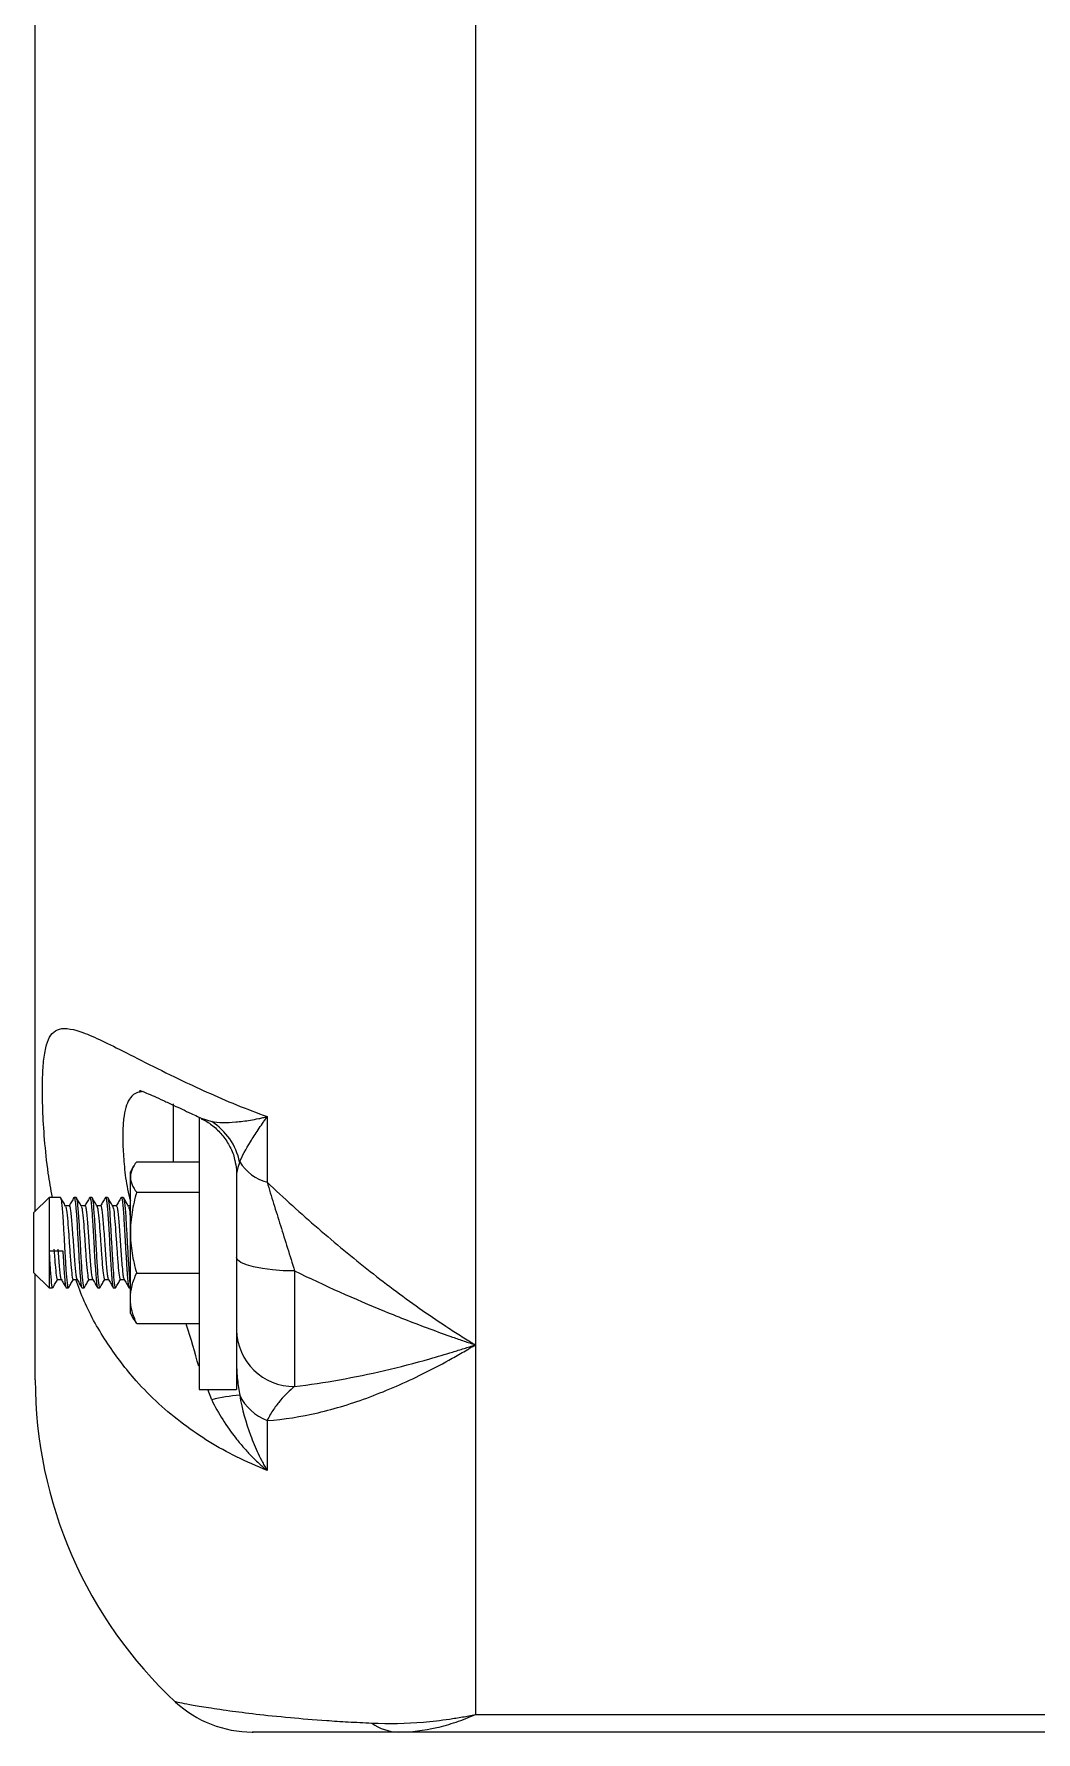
# Model space of a CAD drawing. Header units: inches. Extents: x -10.2 to 13.8, y -6.3 to 9.3.
# Drawn here: x -10.12 to -6.13, y -6.1 to 0.65 of the extents above; entities that cross this region are included whole.
import ezdxf

# ---------------------------------------------------------------- set-up
doc = ezdxf.new("R2010")
doc.units = ezdxf.units.IN
doc.header["$MEASUREMENT"] = 0

msp = doc.modelspace()

# ---------------------------------------------------------------- linework, layer by layer
at = {"color": 7, "linetype": 'Continuous', "lineweight": 25}
for p, q in [((-8.36, 6.4497), (-8.36, -6.0301)), ((-10.11, -4.0293), (-10.11, 4.0271)), ((-9.4654, -3.6522), (-9.4504, -3.6591)), ((-9.4588, -3.658), (-9.4588, -4.7383)), ((-9.188, -3.6534), (-9.188, -3.9144)), ((-9.7067, -3.8327), (-9.4588, -3.8327)), ((-9.7189, -3.8506), (-9.7318, -3.873)), ((-9.7318, -4.4355), (-9.7318, -3.873)), ((-9.3097, -3.8648), (-9.3097, -4.7383)), ((-10.055, -3.9743), (-10.115, -4.0343)), ((-10.0099, -3.9743), (-10.055, -3.9743)), ((-10.055, -3.9743), (-10.055, -4.3343)), ((-10.0099, -3.9758), (-10.0095, -3.9744)), ((-9.9474, -3.9743), (-9.9552, -3.9743)), ((-9.9474, -3.9758), (-9.947, -3.9744)), ((-9.8849, -3.9743), (-9.8927, -3.9743)), ((-9.8849, -3.9758), (-9.8845, -3.9744)), ((-9.8224, -3.9743), (-9.8302, -3.9743)), ((-9.8224, -3.9758), (-9.822, -3.9744)), ((-9.7599, -3.9743), (-9.7677, -3.9743)), ((-9.7599, -3.9758), (-9.7595, -3.9744)), ((-9.7067, -3.9538), (-9.4588, -3.9538)), ((-10.115, -4.2743), (-10.115, -4.0343)), ((-9.9747, -4.0081), (-9.9898, -4.0081)), ((-9.9122, -4.0081), (-9.9273, -4.0081)), ((-9.8497, -4.0081), (-9.8648, -4.0081)), ((-9.7872, -4.0081), (-9.8023, -4.0081)), ((-9.7318, -4.0081), (-9.7398, -4.0081)), ((-10.055, -4.1864), (-10.0003, -4.1864)), ((-10.115, -4.2743), (-10.055, -4.3343)), ((-10.11, -4.6997), (-10.11, -4.2793)), ((-10.0216, -4.3004), (-10.0066, -4.3004)), ((-9.9591, -4.3004), (-9.9441, -4.3004)), ((-9.8966, -4.3004), (-9.8816, -4.3004)), ((-9.8341, -4.3004), (-9.8191, -4.3004)), ((-9.7716, -4.3004), (-9.7566, -4.3004)), ((-9.7067, -4.2753), (-9.4588, -4.2753)), ((-9.0788, -4.2669), (-9.0788, -4.7259)), ((-10.055, -4.3343), (-10.0411, -4.3343)), ((-9.9865, -4.3343), (-9.9786, -4.3343)), ((-9.9239, -4.3343), (-9.9161, -4.3343)), ((-9.8614, -4.3343), (-9.8536, -4.3343)), ((-9.7989, -4.3343), (-9.7911, -4.3343)), ((-9.7365, -4.3343), (-9.7318, -4.3343)), ((-9.7318, -4.4355), (-9.7189, -4.4579)), ((-9.7067, -4.4758), (-9.718, -4.4574)), ((-9.7067, -4.4758), (-9.4588, -4.4758)), ((-9.4588, -4.7383), (-9.3097, -4.7383)), ((-9.188, -4.8614), (-9.188, -5.0604)), ((-8.36, -6.0301), (-6.0475, -6.0301)), ((-6.0475, -6.1), (-8.6661, -6.1))]:
    msp.add_line(p, q, dxfattribs=at)
at = {"color": 8, "linetype": 'Continuous', "lineweight": 25}
for p, q in [((-9.5597, -3.8327), (-9.5597, -3.603)), ((-9.4504, -3.6592), (-9.4084, -3.6729)), ((-9.4084, -4.7791), (-9.4241, -4.7383))]:
    msp.add_line(p, q, dxfattribs=at)
at = {"color": 7, "linetype": 'Continuous', "lineweight": 25, "flags": 128}
msp.add_lwpolyline([(-9.0788, -4.2669), (-9.1238, -4.2658), (-9.1671, -4.2627), (-9.2071, -4.2576), (-9.2421, -4.2508), (-9.2708, -4.2425), (-9.2921, -4.2331), (-9.3053, -4.2228), (-9.3097, -4.2121)], dxfattribs=at)
at = {"color": 7, "linetype": 'Continuous', "lineweight": 25}
for centre, radius, start, end in [((-9.5462, -3.8869), 0.2545, 12.07322, 57.23438), ((-9.137, -3.7311), 0.1902, 212.62123, 254.45528), ((-9.082, -4.4982), 0.2277, 180.84065, 270.81668), ((-8.36, -4.6997), 1.75, 180, 227.05993), ((-9.243, -5.4479), 0.6889, 94.51888, 103.8942), ((-9.1165, -4.6738), 0.2007, 205.77967, 249.13558), ((-9.2472, -5.6503), 0.4497, 227.29384, 270), ((-8.6632, -5.9161), 0.184, 233.74791, 269.08754)]:
    msp.add_arc(centre, radius, start, end, dxfattribs=at)
at = {"color": 8, "linetype": 'Continuous', "lineweight": 25}
for points, knots in [([(-10.0417, -3.9743), (-10.0475, -3.9419), (-10.0616, -3.8631), (-10.0735, -3.7441), (-10.0809, -3.6217), (-10.082, -3.5195), (-10.0782, -3.4379), (-10.0694, -3.3775), (-10.0541, -3.3348), (-10.0304, -3.3087), (-9.9954, -3.3), (-9.9449, -3.3089), (-9.8769, -3.3354), (-9.7867, -3.3791), (-9.6745, -3.4367), (-9.5519, -3.4982), (-9.4288, -3.5557), (-9.3119, -3.6066), (-9.229, -3.6379), (-9.188, -3.6534)], [0, 0, 0, 0, 0.040374, 0.098433, 0.154996, 0.213585, 0.2646, 0.317069, 0.36889, 0.421907, 0.480231, 0.539869, 0.606224, 0.674072, 0.749826, 0.827156, 0.884904, 0.943146, 1, 1, 1, 1]), ([(-9.6812, -3.554), (-9.6889, -3.5549), (-9.7103, -3.5574), (-9.7315, -3.5752), (-9.7485, -3.6063), (-9.7579, -3.649), (-9.7623, -3.7044), (-9.7621, -3.7725), (-9.7563, -3.8524), (-9.7474, -3.9259), (-9.7357, -3.9726), (-9.7318, -3.9879)], [0, 0, 0, 0, 0.072286, 0.198586, 0.31217, 0.428658, 0.550035, 0.674533, 0.803125, 0.935598, 1, 1, 1, 1]), ([(-9.188, -5.0604), (-9.229, -5.0429), (-9.3465, -4.9926), (-9.4907, -4.9032), (-9.6201, -4.7964), (-9.7232, -4.6921), (-9.8249, -4.5576), (-9.9047, -4.4204), (-9.9382, -4.3294), (-9.9488, -4.3004)], [0, 0, 0, 0, 0.121567, 0.34886, 0.466239, 0.583592, 0.749707, 0.920249, 1, 1, 1, 1]), ([(-9.4598, -4.6454), (-9.4754, -4.5907), (-9.4915, -4.5337), (-9.5095, -4.478), (-9.5102, -4.4758)], [0, 0, 0, 0, 0.959404, 1, 1, 1, 1]), ([(-9.5511, -5.9797), (-9.5519, -5.9795), (-9.5548, -5.9789), (-9.5372, -5.9824), (-9.4992, -5.9896), (-9.4355, -6.0007), (-9.3477, -6.014), (-9.2362, -6.0283), (-9.1082, -6.0418), (-8.979, -6.0524), (-8.867, -6.0597), (-8.8036, -6.0628), (-8.7719, -6.0644)], [0, 0, 0, 0, 0.050747, 0.180624, 0.310482, 0.443987, 0.577405, 0.68896, 0.802296, 0.899433, 0.949729, 1, 1, 1, 1])]:
    msp.add_open_spline(points, degree=3, knots=knots, dxfattribs=at)
at = {"color": 7, "linetype": 'Continuous', "lineweight": 25}
for points, knots in [([(-9.695, -3.5491), (-9.6953, -3.549), (-9.6964, -3.5487), (-9.687, -3.5516), (-9.6677, -3.5591), (-9.6392, -3.5714), (-9.6006, -3.5892), (-9.5524, -3.6116), (-9.5073, -3.6329), (-9.4738, -3.6483), (-9.4654, -3.6522)], [0, 0, 0, 0, 0.0441562, 0.1602757, 0.2886205, 0.4325841, 0.5714252, 0.7133116, 0.9276734, 1, 1, 1, 1]), ([(-9.4503, -3.662), (-9.4461, -3.6638), (-9.4277, -3.6715), (-9.3973, -3.6939), (-9.3618, -3.7294), (-9.3348, -3.7735), (-9.3193, -3.8084), (-9.3167, -3.8284), (-9.3164, -3.8309)], [0, 0, 0, 0, 0.062261, 0.275756, 0.500242, 0.731372, 0.965611, 1, 1, 1, 1]), ([(-9.4084, -3.6729), (-9.3818, -3.6771), (-9.3498, -3.6777), (-9.3037, -3.6737), (-9.2941, -3.6727), (-9.2744, -3.6702), (-9.2642, -3.6687), (-9.2433, -3.6651), (-9.2326, -3.6631), (-9.2161, -3.6598), (-9.2106, -3.6586), (-9.1994, -3.6561), (-9.1937, -3.6548), (-9.188, -3.6534)], [0, 0, 0, 0, 0.5, 0.5, 0.625, 0.625, 0.75, 0.75, 0.875, 0.875, 0.9375, 0.9375, 1, 1, 1, 1]), ([(-9.2973, -3.8337), (-9.2874, -3.8096), (-9.2727, -3.7828), (-9.245, -3.7379), (-9.2348, -3.7222), (-9.2182, -3.6973), (-9.2125, -3.6888), (-9.2035, -3.6758), (-9.2005, -3.6714), (-9.1943, -3.6624), (-9.1912, -3.6579), (-9.188, -3.6534)], [0, 0, 0, 0, 0.5, 0.5, 0.75, 0.75, 0.875, 0.875, 0.9375, 0.9375, 1, 1, 1, 1]), ([(-9.7067, -3.8327), (-9.7144, -3.8426), (-9.7207, -3.8526), (-9.7294, -3.8728), (-9.7318, -3.883), (-9.7318, -3.8933)], [0, 0, 0, 0, 0.5, 0.5, 1, 1, 1, 1]), ([(-9.2973, -3.8337), (-9.3006, -3.8437), (-9.3036, -3.8531), (-9.3082, -3.8703), (-9.3097, -3.8782), (-9.3097, -3.885)], [0, 0, 0, 0, 0.5, 0.5, 1, 1, 1, 1]), ([(-9.7318, -3.8933), (-9.7318, -3.8984), (-9.7312, -3.9036), (-9.7289, -3.9138), (-9.7272, -3.9189), (-9.7207, -3.934), (-9.7144, -3.944), (-9.7067, -3.9538)], [0, 0, 0, 0, 0.25, 0.25, 0.5, 0.5, 1, 1, 1, 1]), ([(-9.188, -3.9144), (-9.1213, -3.9771), (-9.054, -4.0381), (-8.9518, -4.1267), (-8.9175, -4.1557), (-8.8486, -4.2129), (-8.8137, -4.241), (-8.7093, -4.3232), (-8.6398, -4.375), (-8.5352, -4.4481), (-8.5003, -4.4717), (-8.4478, -4.506), (-8.4302, -4.5172), (-8.4039, -4.5337), (-8.3908, -4.5419), (-8.3776, -4.55), (-8.3688, -4.5553), (-8.3643, -4.558), (-8.36, -4.5606)], [0, 0, 0, 0, 0.25, 0.25, 0.375, 0.375, 0.5, 0.5, 0.75, 0.75, 0.875, 0.875, 0.9375, 0.9375, 0.96875, 0.984375, 0.984375, 1, 1, 1, 1]), ([(-9.188, -3.9144), (-9.1798, -3.942), (-9.1712, -3.9703), (-9.1535, -4.0277), (-9.1444, -4.0569), (-9.1259, -4.1158), (-9.1165, -4.1456), (-9.0977, -4.2058), (-9.0882, -4.2361), (-9.0788, -4.2669)], [0, 0, 0, 0, 0.25, 0.25, 0.5, 0.5, 0.75, 0.75, 1, 1, 1, 1]), ([(-9.9893, -4.0089), (-9.9926, -4.0032), (-9.9992, -3.9919), (-10.0057, -3.9806), (-10.009, -3.9749)], [0, 0, 0, 0, 0.499774, 1, 1, 1, 1]), ([(-10.009, -3.9765), (-10.0077, -3.9809), (-10.0049, -3.9903), (-10.0006, -4.0446), (-9.9965, -4.1142), (-9.9923, -4.1908), (-9.9879, -4.2656), (-9.9835, -4.318), (-9.98, -4.3401), (-9.9781, -4.3319), (-9.9778, -4.3303)], [0, 0, 0, 0, 0.130417, 0.276213, 0.403027, 0.529829, 0.675502, 0.820073, 0.966675, 1, 1, 1, 1]), ([(-9.9562, -3.9752), (-9.9595, -3.9808), (-9.9659, -3.9918), (-9.9722, -4.0028), (-9.9753, -4.0081)], [0, 0, 0, 0, 0.5163, 1, 1, 1, 1]), ([(-9.9562, -3.9763), (-9.956, -3.9756), (-9.9549, -3.9719), (-9.9532, -3.977), (-9.9507, -3.9914), (-9.9482, -4.0154), (-9.9457, -4.0497), (-9.9433, -4.0886), (-9.9407, -4.1333), (-9.9383, -4.1778), (-9.9358, -4.2242), (-9.9337, -4.2556), (-9.9324, -4.2735), (-9.932, -4.2788), (-9.9316, -4.284), (-9.9305, -4.2969), (-9.9288, -4.3153), (-9.9264, -4.3319), (-9.9247, -4.3324), (-9.9239, -4.3326)], [0, 0, 0, 0, 0.0204915, 0.1020401, 0.1657867, 0.2547557, 0.322596, 0.4026325, 0.4803286, 0.5572982, 0.6294041, 0.7248361, 0.7409406, 0.7503326, 0.7621722, 0.7786544, 0.8481714, 0.9298152, 1, 1, 1, 1]), ([(-9.9268, -4.0089), (-9.9301, -4.0032), (-9.9367, -3.9919), (-9.9432, -3.9806), (-9.9465, -3.9749)], [0, 0, 0, 0, 0.499774, 1, 1, 1, 1]), ([(-9.9465, -3.9765), (-9.9452, -3.9809), (-9.9424, -3.9903), (-9.9381, -4.0446), (-9.934, -4.1142), (-9.9298, -4.1908), (-9.9254, -4.2656), (-9.921, -4.318), (-9.9175, -4.3401), (-9.9156, -4.3319), (-9.9153, -4.3303)], [0, 0, 0, 0, 0.130417, 0.276213, 0.403027, 0.529829, 0.675502, 0.820073, 0.966675, 1, 1, 1, 1]), ([(-9.8937, -3.9752), (-9.897, -3.9808), (-9.9034, -3.9918), (-9.9097, -4.0028), (-9.9128, -4.0081)], [0, 0, 0, 0, 0.5163, 1, 1, 1, 1]), ([(-9.8927, -3.9752), (-9.8922, -3.9753), (-9.8909, -3.9755), (-9.8886, -3.988), (-9.886, -4.0113), (-9.8835, -4.0442), (-9.8813, -4.0813), (-9.8787, -4.1246), (-9.8762, -4.1696), (-9.8738, -4.2157), (-9.8711, -4.2582), (-9.8686, -4.2904), (-9.8664, -4.3142), (-9.8641, -4.331), (-9.8623, -4.3326), (-9.8614, -4.3334)], [0, 0, 0, 0, 0.051882, 0.126612, 0.220358, 0.290657, 0.367729, 0.447323, 0.528724, 0.604662, 0.695681, 0.779145, 0.834925, 0.918506, 1, 1, 1, 1]), ([(-9.8643, -4.0089), (-9.8676, -4.0032), (-9.8742, -3.9919), (-9.8807, -3.9806), (-9.884, -3.9749)], [0, 0, 0, 0, 0.499774, 1, 1, 1, 1]), ([(-9.884, -3.9765), (-9.8827, -3.9809), (-9.8799, -3.9903), (-9.8756, -4.0446), (-9.8715, -4.1142), (-9.8673, -4.1908), (-9.8629, -4.2656), (-9.8585, -4.318), (-9.855, -4.3401), (-9.8531, -4.3319), (-9.8528, -4.3303)], [0, 0, 0, 0, 0.130417, 0.276213, 0.403027, 0.529829, 0.675502, 0.820073, 0.966675, 1, 1, 1, 1]), ([(-9.8312, -3.9752), (-9.8345, -3.9808), (-9.8409, -3.9918), (-9.8472, -4.0028), (-9.8503, -4.0081)], [0, 0, 0, 0, 0.5163, 1, 1, 1, 1]), ([(-9.8302, -3.9756), (-9.8298, -3.9753), (-9.8288, -3.9745), (-9.8278, -3.9795), (-9.827, -3.984), (-9.8264, -3.9875), (-9.8255, -3.9941), (-9.8241, -4.0069), (-9.8227, -4.0227), (-9.821, -4.0445), (-9.8192, -4.0742), (-9.8167, -4.117), (-9.8141, -4.1621), (-9.8118, -4.2067), (-9.8092, -4.2481), (-9.8071, -4.2779), (-9.8055, -4.2975), (-9.8039, -4.3141), (-9.8021, -4.3271), (-9.8004, -4.3328), (-9.7996, -4.3338), (-9.7992, -4.3344), (-9.799, -4.3339), (-9.7989, -4.3337)], [0, 0, 0, 0, 0.03757, 0.092255, 0.108022, 0.116051, 0.145952, 0.196361, 0.248079, 0.276225, 0.354441, 0.434452, 0.514397, 0.592592, 0.672398, 0.752513, 0.791976, 0.830952, 0.9105, 0.965224, 0.98169, 0.990872, 1, 1, 1, 1]), ([(-9.8018, -4.0089), (-9.8051, -4.0032), (-9.8117, -3.9919), (-9.8182, -3.9806), (-9.8215, -3.9749)], [0, 0, 0, 0, 0.499774, 1, 1, 1, 1]), ([(-9.8215, -3.9765), (-9.8202, -3.9809), (-9.8174, -3.9903), (-9.8131, -4.0446), (-9.809, -4.1142), (-9.8048, -4.1908), (-9.8004, -4.2656), (-9.796, -4.318), (-9.7925, -4.3401), (-9.7906, -4.3319), (-9.7903, -4.3303)], [0, 0, 0, 0, 0.130417, 0.276213, 0.403027, 0.529829, 0.675502, 0.820073, 0.966675, 1, 1, 1, 1]), ([(-9.7687, -3.9752), (-9.772, -3.9808), (-9.7784, -3.9918), (-9.7847, -4.0028), (-9.7878, -4.0081)], [0, 0, 0, 0, 0.5163, 1, 1, 1, 1]), ([(-9.7687, -3.9758), (-9.7684, -3.9751), (-9.7678, -3.9738), (-9.7664, -3.975), (-9.7646, -3.9816), (-9.7621, -4.0012), (-9.7595, -4.0302), (-9.7572, -4.0668), (-9.7546, -4.1089), (-9.7529, -4.1392), (-9.752, -4.1547), (-9.752, -4.1559), (-9.7518, -4.1598), (-9.751, -4.1742), (-9.7495, -4.2025), (-9.7474, -4.2368), (-9.7458, -4.2609), (-9.745, -4.2721), (-9.7447, -4.2753), (-9.7438, -4.2872), (-9.7422, -4.307), (-9.7398, -4.3261), (-9.7378, -4.3349), (-9.7367, -4.3334), (-9.7365, -4.3331)], [0, 0, 0, 0, 0.026893, 0.053755, 0.129548, 0.207053, 0.28458, 0.36038, 0.437675, 0.515353, 0.516093, 0.517369, 0.521527, 0.536268, 0.591389, 0.668422, 0.72398, 0.739314, 0.743861, 0.746328, 0.822478, 0.899198, 0.977019, 1, 1, 1, 1]), ([(-9.7393, -4.0089), (-9.7426, -4.0032), (-9.7492, -3.9919), (-9.7557, -3.9806), (-9.759, -3.9749)], [0, 0, 0, 0, 0.499774, 1, 1, 1, 1]), ([(-9.759, -3.9765), (-9.7577, -3.9809), (-9.7549, -3.9903), (-9.7506, -4.0447), (-9.7465, -4.1141), (-9.7423, -4.1913), (-9.7379, -4.2635), (-9.7345, -4.3121), (-9.7324, -4.3192), (-9.7318, -4.3211)], [0, 0, 0, 0, 0.149653, 0.316953, 0.462471, 0.607975, 0.775135, 0.941029, 1, 1, 1, 1]), ([(-9.7067, -3.9538), (-9.7144, -3.9801), (-9.7207, -4.0066), (-9.7294, -4.0602), (-9.7318, -4.0872), (-9.7318, -4.1146)], [0, 0, 0, 0, 0.5, 0.5, 1, 1, 1, 1]), ([(-9.9893, -4.0105), (-9.9881, -4.014), (-9.9853, -4.0215), (-9.9811, -4.0653), (-9.9769, -4.1217), (-9.9728, -4.1839), (-9.9684, -4.2448), (-9.964, -4.2867), (-9.9607, -4.305), (-9.9591, -4.3), (-9.9591, -4.2998)], [0, 0, 0, 0, 0.129796, 0.280342, 0.411287, 0.542219, 0.69264, 0.841917, 0.993299, 1, 1, 1, 1]), ([(-9.9747, -4.0091), (-9.9745, -4.0088), (-9.9733, -4.0074), (-9.9714, -4.0155), (-9.9686, -4.0333), (-9.9659, -4.0608), (-9.9633, -4.0949), (-9.9605, -4.1333), (-9.9578, -4.1733), (-9.9552, -4.2119), (-9.9524, -4.2463), (-9.9497, -4.2737), (-9.9472, -4.2927), (-9.9455, -4.2969), (-9.9446, -4.2989)], [0, 0, 0, 0, 0.024363, 0.112752, 0.203197, 0.293104, 0.381595, 0.472139, 0.561806, 0.650463, 0.741072, 0.830465, 0.919354, 1, 1, 1, 1]), ([(-9.9268, -4.0105), (-9.9256, -4.014), (-9.9228, -4.0215), (-9.9186, -4.0653), (-9.9144, -4.1217), (-9.9103, -4.1839), (-9.9059, -4.2448), (-9.9015, -4.2867), (-9.8982, -4.305), (-9.8966, -4.3), (-9.8966, -4.2998)], [0, 0, 0, 0, 0.1297957, 0.2803423, 0.4112866, 0.5422191, 0.6926396, 0.8419167, 0.993299, 1, 1, 1, 1]), ([(-9.9122, -4.0085), (-9.9121, -4.0084), (-9.9111, -4.0067), (-9.9094, -4.0134), (-9.9066, -4.0291), (-9.9039, -4.0551), (-9.9013, -4.088), (-9.8985, -4.1259), (-9.8958, -4.1658), (-9.8932, -4.2049), (-9.8904, -4.2402), (-9.8877, -4.2695), (-9.8852, -4.2893), (-9.8832, -4.2991), (-9.8822, -4.2991), (-9.8822, -4.2991)], [0, 0, 0, 0, 0.007628, 0.09613, 0.186433, 0.27683, 0.365314, 0.45578, 0.545999, 0.634529, 0.725125, 0.815131, 0.903774, 0.994464, 1, 1, 1, 1]), ([(-9.8643, -4.0105), (-9.8631, -4.014), (-9.8603, -4.0215), (-9.8561, -4.0653), (-9.8519, -4.1217), (-9.8478, -4.1839), (-9.8434, -4.2448), (-9.839, -4.2867), (-9.8357, -4.305), (-9.8341, -4.3), (-9.8341, -4.2998)], [0, 0, 0, 0, 0.129796, 0.280342, 0.411287, 0.542219, 0.69264, 0.841917, 0.993299, 1, 1, 1, 1]), ([(-9.8497, -4.0086), (-9.8489, -4.0092), (-9.8473, -4.0106), (-9.8447, -4.0255), (-9.8419, -4.0495), (-9.8393, -4.0814), (-9.8366, -4.1185), (-9.8338, -4.1582), (-9.8312, -4.1977), (-9.8285, -4.234), (-9.8257, -4.2646), (-9.8232, -4.2863), (-9.8211, -4.2978), (-9.8199, -4.2983), (-9.8197, -4.2984)], [0, 0, 0, 0, 0.079495, 0.169374, 0.259981, 0.348518, 0.438624, 0.529115, 0.617579, 0.707878, 0.798219, 0.886675, 0.977132, 1, 1, 1, 1]), ([(-9.8018, -4.0105), (-9.8006, -4.014), (-9.7978, -4.0215), (-9.7936, -4.0653), (-9.7894, -4.1217), (-9.7853, -4.1839), (-9.7809, -4.2448), (-9.7765, -4.2867), (-9.7732, -4.305), (-9.7716, -4.3), (-9.7716, -4.2998)], [0, 0, 0, 0, 0.129796, 0.280342, 0.411287, 0.542219, 0.69264, 0.841917, 0.993299, 1, 1, 1, 1]), ([(-9.7872, -4.0092), (-9.7866, -4.0093), (-9.7851, -4.0095), (-9.7827, -4.0221), (-9.7799, -4.0443), (-9.7773, -4.0749), (-9.7746, -4.1112), (-9.7718, -4.1507), (-9.7692, -4.1904), (-9.7665, -4.2275), (-9.7637, -4.2594), (-9.7612, -4.2829), (-9.7589, -4.2964), (-9.7576, -4.2977), (-9.7572, -4.2981)], [0, 0, 0, 0, 0.062944, 0.152291, 0.24299, 0.331805, 0.421439, 0.512087, 0.60071, 0.690597, 0.78116, 0.869654, 0.959763, 1, 1, 1, 1]), ([(-9.7393, -4.0105), (-9.7381, -4.0136), (-9.7356, -4.0195), (-9.733, -4.0474), (-9.7318, -4.0607)], [0, 0, 0, 0, 0.5206412, 1, 1, 1, 1]), ([(-9.7318, -4.1146), (-9.7318, -4.1282), (-9.7312, -4.1419), (-9.7289, -4.169), (-9.7272, -4.1825), (-9.7207, -4.2227), (-9.7144, -4.2491), (-9.7067, -4.2753)], [0, 0, 0, 0, 0.25, 0.25, 0.5, 0.5, 1, 1, 1, 1]), ([(-10.0355, -4.1804), (-10.0339, -4.202), (-10.0309, -4.245), (-10.0265, -4.2866), (-10.0232, -4.305), (-10.0216, -4.3), (-10.0216, -4.2998)], [0, 0, 0, 0, 0.3285861, 0.6546746, 0.985362, 1, 1, 1, 1]), ([(-10.0198, -4.1804), (-10.019, -4.1931), (-10.0172, -4.2188), (-10.0144, -4.252), (-10.0118, -4.2779), (-10.0094, -4.2944), (-10.0078, -4.2971), (-10.0072, -4.2983)], [0, 0, 0, 0, 0.211581, 0.426727, 0.637632, 0.849927, 1, 1, 1, 1]), ([(-10.055, -4.1864), (-10.0535, -4.213), (-10.0504, -4.2658), (-10.046, -4.3179), (-10.0425, -4.3401), (-10.0406, -4.3319), (-10.0403, -4.3303)], [0, 0, 0, 0, 0.3098312, 0.6173152, 0.9291212, 1, 1, 1, 1]), ([(-10.0003, -4.1864), (-9.9996, -4.1992), (-9.9979, -4.2298), (-9.9953, -4.269), (-9.9928, -4.2998), (-9.9905, -4.3219), (-9.9883, -4.334), (-9.9869, -4.3331), (-9.9865, -4.3328)], [0, 0, 0, 0, 0.1579209, 0.3770425, 0.5460433, 0.694519, 0.9103796, 1, 1, 1, 1]), ([(-10.0403, -4.3336), (-10.037, -4.3279), (-10.0306, -4.3169), (-10.0242, -4.3058), (-10.021, -4.3004)], [0, 0, 0, 0, 0.512766, 1, 1, 1, 1]), ([(-10.0072, -4.2994), (-10.0039, -4.305), (-9.9973, -4.3163), (-9.9907, -4.3277), (-9.9875, -4.3333)], [0, 0, 0, 0, 0.499825, 1, 1, 1, 1]), ([(-9.9778, -4.3336), (-9.9745, -4.3279), (-9.9681, -4.3169), (-9.9617, -4.3058), (-9.9585, -4.3004)], [0, 0, 0, 0, 0.512766, 1, 1, 1, 1]), ([(-9.9447, -4.2994), (-9.9414, -4.305), (-9.9348, -4.3163), (-9.9282, -4.3277), (-9.925, -4.3333)], [0, 0, 0, 0, 0.499825, 1, 1, 1, 1]), ([(-9.9153, -4.3336), (-9.912, -4.3279), (-9.9056, -4.3169), (-9.8992, -4.3058), (-9.896, -4.3004)], [0, 0, 0, 0, 0.512766, 1, 1, 1, 1]), ([(-9.8822, -4.2994), (-9.8789, -4.305), (-9.8723, -4.3163), (-9.8657, -4.3277), (-9.8625, -4.3333)], [0, 0, 0, 0, 0.499825, 1, 1, 1, 1]), ([(-9.8528, -4.3336), (-9.8495, -4.3279), (-9.8431, -4.3169), (-9.8367, -4.3058), (-9.8335, -4.3004)], [0, 0, 0, 0, 0.5127663, 1, 1, 1, 1]), ([(-9.8197, -4.2994), (-9.8164, -4.305), (-9.8098, -4.3163), (-9.8032, -4.3277), (-9.8, -4.3333)], [0, 0, 0, 0, 0.499825, 1, 1, 1, 1]), ([(-9.7903, -4.3336), (-9.787, -4.3279), (-9.7806, -4.3169), (-9.7742, -4.3058), (-9.771, -4.3004)], [0, 0, 0, 0, 0.5127663, 1, 1, 1, 1]), ([(-9.7572, -4.2994), (-9.7539, -4.305), (-9.7473, -4.3163), (-9.7407, -4.3277), (-9.7375, -4.3333)], [0, 0, 0, 0, 0.499825, 1, 1, 1, 1]), ([(-9.7318, -4.3756), (-9.7318, -4.3586), (-9.7294, -4.3414), (-9.7206, -4.308), (-9.7143, -4.2916), (-9.7067, -4.2753)], [0, 0, 0, 0, 0.5, 0.5, 1, 1, 1, 1]), ([(-9.0788, -4.2669), (-8.96, -4.3243), (-8.841, -4.3777), (-8.6615, -4.4514), (-8.6015, -4.4749), (-8.5112, -4.5084), (-8.481, -4.5193), (-8.4357, -4.5351), (-8.413, -4.5429), (-8.3903, -4.5506), (-8.3751, -4.5556), (-8.3675, -4.5582), (-8.36, -4.5606)], [0, 0, 0, 0, 0.5, 0.5, 0.75, 0.75, 0.875, 0.875, 0.9375, 0.96875, 0.96875, 1, 1, 1, 1]), ([(-9.7067, -4.4758), (-9.7143, -4.4595), (-9.7207, -4.4428), (-9.7295, -4.4093), (-9.7318, -4.3925), (-9.7318, -4.3756)], [0, 0, 0, 0, 0.5, 0.5, 1, 1, 1, 1]), ([(-9.188, -4.8614), (-9.1213, -4.8569), (-9.054, -4.8463), (-8.9518, -4.8224), (-8.9175, -4.8132), (-8.8486, -4.792), (-8.8137, -4.7802), (-8.7093, -4.7411), (-8.6398, -4.7106), (-8.5352, -4.6589), (-8.5003, -4.6406), (-8.4478, -4.6117), (-8.4302, -4.6018), (-8.4039, -4.5866), (-8.3908, -4.579), (-8.3776, -4.5711), (-8.3688, -4.5659), (-8.3643, -4.5632), (-8.36, -4.5606)], [0, 0, 0, 0, 0.25, 0.25, 0.375, 0.375, 0.5, 0.5, 0.75, 0.75, 0.875, 0.875, 0.9375, 0.9375, 0.96875, 0.984375, 0.984375, 1, 1, 1, 1]), ([(-9.0788, -4.7259), (-8.96, -4.7119), (-8.841, -4.6903), (-8.6615, -4.6485), (-8.6015, -4.633), (-8.5112, -4.6075), (-8.481, -4.5986), (-8.4357, -4.5848), (-8.413, -4.5777), (-8.3903, -4.5705), (-8.3751, -4.5656), (-8.3675, -4.5631), (-8.36, -4.5606)], [0, 0, 0, 0, 0.5, 0.5, 0.75, 0.75, 0.875, 0.875, 0.9375, 0.96875, 0.96875, 1, 1, 1, 1]), ([(-9.3097, -4.6344), (-9.3097, -4.6564), (-9.3082, -4.6779), (-9.3036, -4.72), (-9.3006, -4.7407), (-9.2973, -4.7611)], [0, 0, 0, 0, 0.5, 0.5, 1, 1, 1, 1]), ([(-9.4084, -4.7791), (-9.3818, -4.8335), (-9.3498, -4.8841), (-9.3037, -4.943), (-9.2941, -4.9546), (-9.2744, -4.9773), (-9.2642, -4.9884), (-9.2433, -5.0101), (-9.2326, -5.0206), (-9.2161, -5.0359), (-9.2106, -5.0409), (-9.1994, -5.0508), (-9.1937, -5.0557), (-9.188, -5.0604)], [0, 0, 0, 0, 0.5, 0.5, 0.625, 0.625, 0.75, 0.75, 0.875, 0.875, 0.9375, 0.9375, 1, 1, 1, 1]), ([(-9.2973, -4.7611), (-9.2874, -4.8173), (-9.2727, -4.8703), (-9.245, -4.9452), (-9.2348, -4.9694), (-9.2182, -5.0045), (-9.2125, -5.016), (-9.2035, -5.033), (-9.2005, -5.0386), (-9.1943, -5.0496), (-9.1912, -5.0551), (-9.188, -5.0604)], [0, 0, 0, 0, 0.5, 0.5, 0.75, 0.75, 0.875, 0.875, 0.9375, 0.9375, 1, 1, 1, 1]), ([(-9.0788, -4.7259), (-9.0882, -4.7334), (-9.0977, -4.7417), (-9.1165, -4.7601), (-9.1259, -4.7701), (-9.1444, -4.792), (-9.1535, -4.8039), (-9.1712, -4.8303), (-9.1798, -4.8448), (-9.188, -4.8614)], [0, 0, 0, 0, 0.25, 0.25, 0.5, 0.5, 0.75, 0.75, 1, 1, 1, 1]), ([(-8.7719, -6.0644), (-8.7039, -6.0676), (-8.6356, -6.0661), (-8.5326, -6.0575), (-8.4982, -6.0535), (-8.4464, -6.0459), (-8.4291, -6.0431), (-8.3946, -6.037), (-8.3772, -6.0337), (-8.36, -6.0301)], [0, 0, 0, 0, 0.5, 0.5, 0.75, 0.75, 0.875, 0.875, 1, 1, 1, 1]), ([(-8.6661, -6.1), (-8.6157, -6.1), (-8.5651, -6.094), (-8.4884, -6.0764), (-8.4627, -6.0691), (-8.4242, -6.056), (-8.4114, -6.0513), (-8.3857, -6.0412), (-8.3728, -6.0358), (-8.36, -6.0301)], [0, 0, 0, 0, 0.5, 0.5, 0.75, 0.75, 0.875, 0.875, 1, 1, 1, 1]), ([(-8.6661, -6.1), (-8.7125, -6.1), (-8.8057, -6.1), (-8.9172, -6.1), (-9.0127, -6.1), (-9.1049, -6.1), (-9.1815, -6.1), (-9.2293, -6.1), (-9.2489, -6.1), (-9.2451, -6.1), (-9.2443, -6.1)], [0, 0, 0, 0, 0.090523, 0.181443, 0.291781, 0.402279, 0.583428, 0.76522, 0.946812, 1, 1, 1, 1])]:
    msp.add_open_spline(points, degree=3, knots=knots, dxfattribs=at)
msp.add_open_spline([(-9.3168, -3.8258), (-9.3139, -3.8384), (-9.3114, -3.8514), (-9.3097, -3.8648)], degree=3, dxfattribs=at)

doc.saveas('drawing.dxf')
